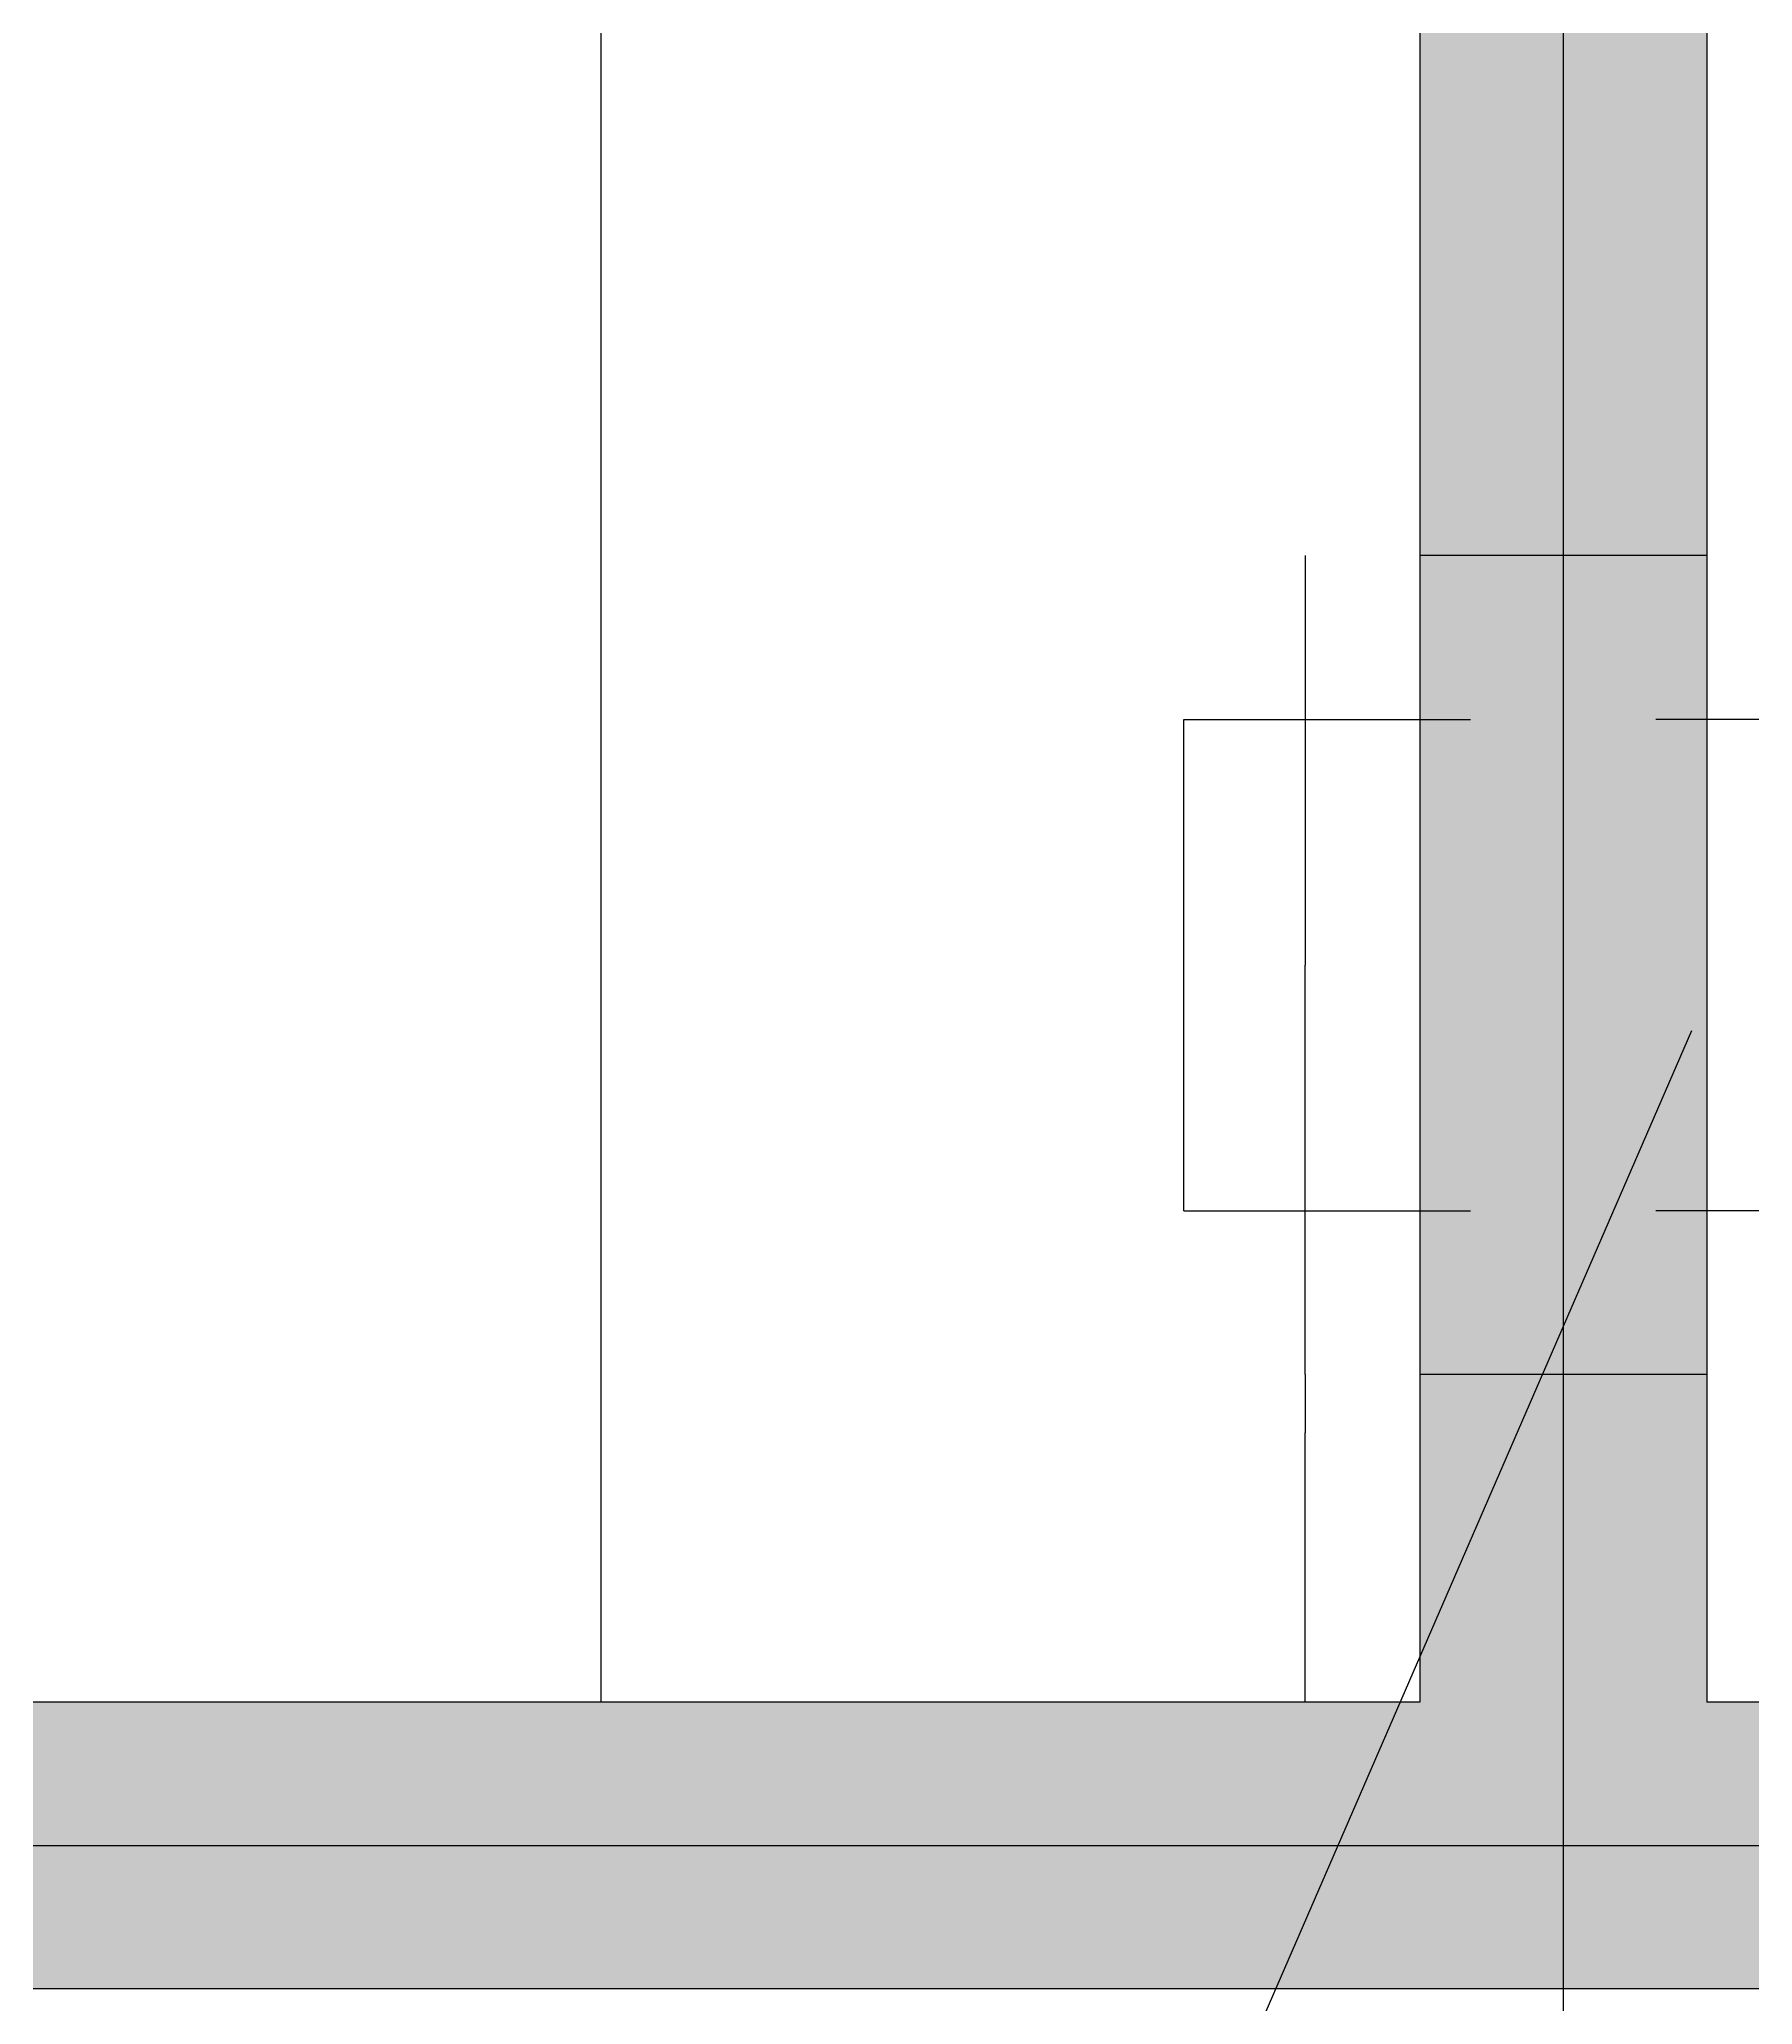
# Model space of a CAD drawing. Header units: metres. Extents: x 0 to 433927, y 0 to 133848.
# Drawn here: x 368070 to 370161, y 107246 to 109646 of the extents above; entities that cross this region are included whole.
import ezdxf

# ---------------------------------------------------------------- set-up
doc = ezdxf.new("R2010")
doc.units = ezdxf.units.M
for name, color, linetype in [('DOTE', 1, 'Continuous'), ('PUB_DIM', 3, 'Continuous'), ('WALL', 40, 'Continuous'), ('剪力墙', 252, 'Continuous'), ('说明', 60, 'Continuous')]:
    doc.layers.add(name, color=color, linetype=linetype)
doc.dimstyles.get("Standard").update_dxf_attribs({"dimtxt": 2.5, "dimasz": 2.5, "dimexe": 1.25, "dimexo": 0.625, "dimtad": 1, "dimcen": 2.5, "dimazin": 3, "dimtfac": 1, "dimtmove": 0, "dimatfit": 3})

# ---------------------------------------------------------------- blocks, each defined once
blk = doc.blocks.new('*D18')
for p, q in [((369615.1, 108015.05), (369615.1, 107944.07)), ((369614.85, 107944.07), (369614.6, 107944.07)), ((369615.1, 107615.05), (369615.1, 107944.07)), ((369615.1, 107944.07), (369615.1, 107944.07)), ((369615.35, 107944.07), (369615.6, 107944.07))]:
    blk.add_line(p, q)
at = {"layer": 'Defpoints'}
for p in [(369615.1, 108015.05), (369615.1, 107944.07), (369615.1, 107615.05)]:
    blk.add_point(p, dxfattribs=at)
at = {"layer": 'PUB_DIM', "insert": (369615.1, 107945.195), "char_height": 1, "attachment_point": 5}
blk.add_mtext('0', dxfattribs=at)
blk = doc.blocks.new('*D19')
for p, q in [((369615.1, 109015.05), (369615.1, 108515.05)), ((369614.85, 108515.05), (369614.6, 108515.05)), ((369615.1, 108015.05), (369615.1, 108515.05)), ((369615.1, 108515.05), (369615.1, 108515.05)), ((369615.35, 108515.05), (369615.6, 108515.05))]:
    blk.add_line(p, q)
at = {"layer": 'Defpoints'}
for p in [(369615.1, 109015.05), (369615.1, 108515.05), (369615.1, 108015.05)]:
    blk.add_point(p, dxfattribs=at)
at = {"layer": 'PUB_DIM', "insert": (369615.1, 108516.175), "char_height": 1, "attachment_point": 5}
blk.add_mtext('0', dxfattribs=at)

msp = doc.modelspace()

# ---------------------------------------------------------------- hatches: boundary and pattern name
at = {"layer": '剪力墙'}
h = msp.add_hatch(dxfattribs=at)
h.set_pattern_fill('SOLID')
h.paths.add_polyline_path([(361755.24, 125615.05), (361755.24, 107265.05), (377105.24, 107265.05), (379605.24, 107265.05), (379605.24, 113615.05), (379605.24, 115715.05), (377105.24, 115715.05), (377105.24, 125615.05)])
h.paths.add_polyline_path([(369755.24, 125265.05), (369755.24, 107615.05), (362105.24, 107615.05), (362105.24, 125265.05)])
h.paths.add_polyline_path([(370105.24, 125265.05), (376755.24, 125265.05), (376755.24, 115365.05), (377105.24, 115365.05), (379255.24, 115365.05), (379255.24, 107615.05), (377105.24, 107615.05), (377105.24, 113865.05), (376755.24, 113865.05), (376755.24, 107615.05), (370105.24, 107615.05)])

# ---------------------------------------------------------------- linework, layer by layer
msp.add_line((368755.24, 125265.05), (368755.24, 107615.05))
at = {"layer": 'DOTE'}
for p, q in [((369930.24, 106440.05), (369930.24, 126440.05)), ((360930.24, 107440.05), (380430.24, 107440.05))]:
    msp.add_line(p, q, dxfattribs=at)
at = {"layer": 'PUB_DIM'}
for p, q in [((370105.24, 109015.05), (369755.24, 109015.05)), ((369467.05, 108815.05), (369817.05, 108815.05)), ((369467.05, 108215.05), (369467.05, 108815.05)), ((370393.14, 108815.05), (370043.14, 108815.05)), ((370086.84, 108434.69), (369162.97, 106306.81)), ((369467.05, 108215.05), (369817.05, 108215.05)), ((370393.14, 108215.05), (370043.14, 108215.05)), ((370105.24, 108015.05), (369755.24, 108015.05))]:
    msp.add_line(p, q, dxfattribs=at)
at = {"layer": 'WALL'}
for p, q in [((369755.24, 125265.05), (369755.24, 107615.05)), ((370105.24, 125265.05), (370105.24, 107615.05)), ((369755.24, 107615.05), (362105.24, 107615.05)), ((376755.24, 107615.05), (370105.24, 107615.05)), ((377105.24, 107265.05), (361755.24, 107265.05))]:
    msp.add_line(p, q, dxfattribs=at)
at = {"layer": '说明'}
msp.add_lwpolyline([(361755.24, 125615.05), (377105.24, 125615.05), (377105.24, 115715.05), (379605.24, 115715.05), (379605.24, 107265.05), (361755.24, 107265.05)], close=True, dxfattribs=at)

# ---------------------------------------------------------------- dimensions: what is measured, and where the dimension line sits
at = {"layer": 'PUB_DIM'}
for base, p1, p2, picture, middle in [((369615.1, 108515.05), (369615.1, 108015.05), (369615.1, 109015.05), '*D19', (369615.1, 108516.175)), ((369615.1, 107944.07), (369615.1, 107615.05), (369615.1, 108015.05), '*D18', (369615.1, 107945.195))]:
    dim = msp.add_linear_dim(base=base, p1=p1, p2=p2, dimstyle='Standard', dxfattribs=at)
    dim.commit()
    dim.dimension.update_dxf_attribs({"geometry": picture, "text_midpoint": middle})

doc.saveas('drawing.dxf')
